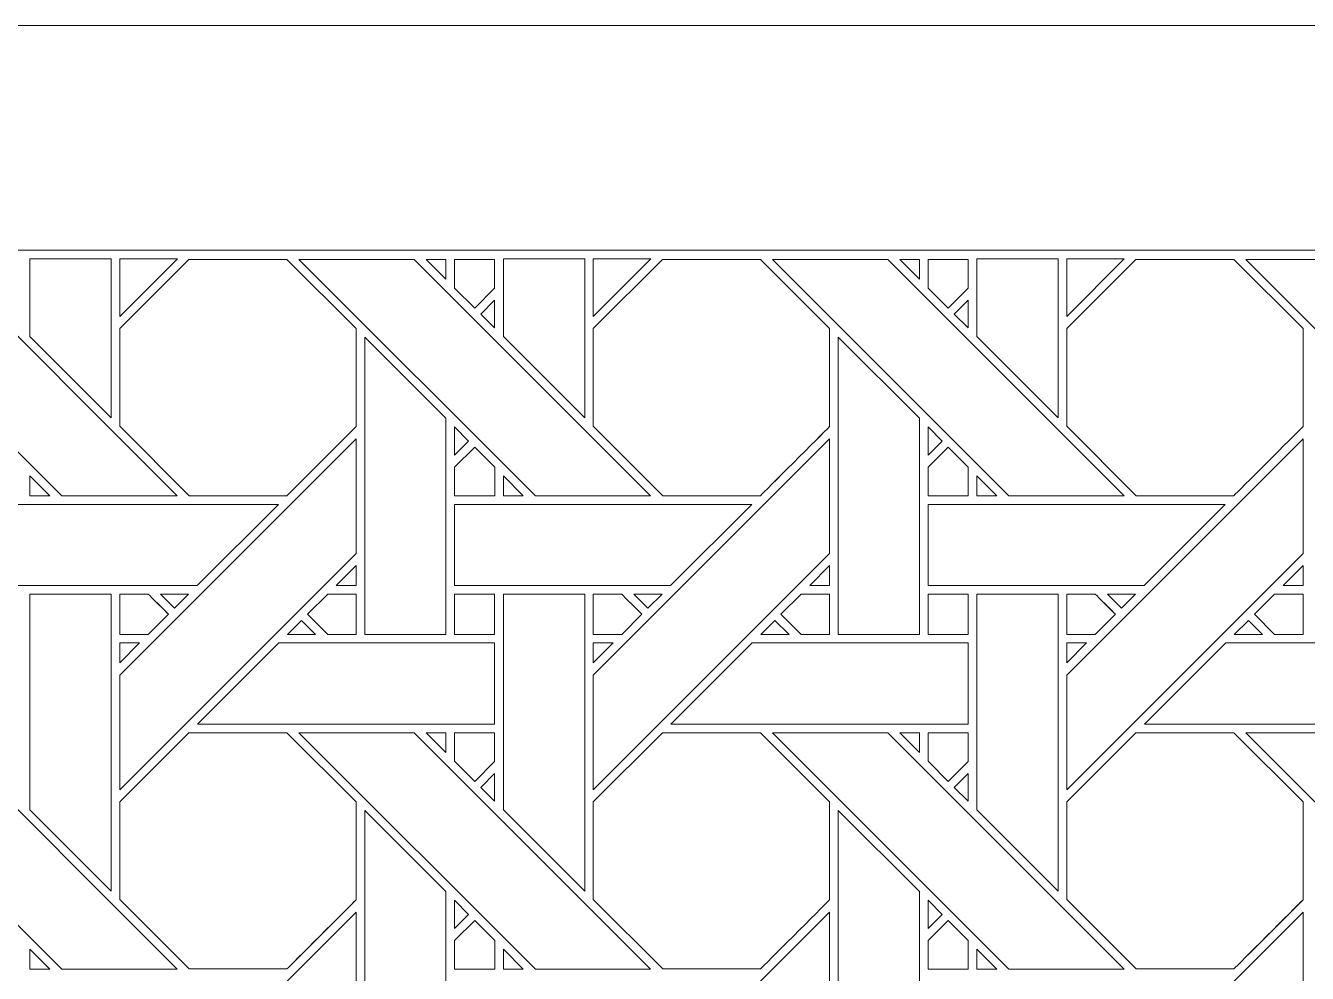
# Model space of a CAD drawing. Header units: inches. Extents: x 3.4 to 21.4, y 4.6 to 13.6.
# Drawn here: x 16.701 to 19.269, y 11.695 to 13.595 of the extents above; entities that cross this region are included whole.
import ezdxf

# ---------------------------------------------------------------- set-up
doc = ezdxf.new("R2010")
doc.units = ezdxf.units.IN
doc.header["$MEASUREMENT"] = 0
doc.layers.add('Design', color=7, linetype='Continuous', lineweight=0)

msp = doc.modelspace()

# ---------------------------------------------------------------- linework, layer by layer
at = {"layer": 'Design'}
for points, knots in [([(3.3829, 13.5948), (3.3829, 13.5948), (3.3829, 4.5948), (3.3829, 4.5948), (3.3829, 4.5948), (21.3829, 4.5948), (21.3829, 4.5948), (21.3829, 4.5948), (21.3829, 13.5948), (21.3829, 13.5948), (21.3829, 13.5948), (3.3829, 13.5948), (3.3829, 13.5948)], [0, 0, 0, 0, 1, 1, 1, 2, 2, 2, 3, 3, 3, 4, 4, 4, 4]), ([(3.8379, 13.1448), (3.8379, 13.1448), (3.8379, 5.0448), (3.8379, 5.0448), (3.8379, 5.0448), (20.9329, 5.0448), (20.9329, 5.0448), (20.9329, 5.0448), (20.9329, 13.1448), (20.9329, 13.1448), (20.9329, 13.1448), (3.8379, 13.1448), (3.8379, 13.1448)], [0, 0, 0, 0, 1, 1, 1, 2, 2, 2, 3, 3, 3, 4, 4, 4, 4]), ([(17.0047, 12.6523), (17.0047, 12.6523), (16.7737, 12.6523), (16.7737, 12.6523), (16.7737, 12.6523), (16.3001, 13.126), (16.3001, 13.126), (16.3001, 13.126), (16.531, 13.126), (16.531, 13.126), (16.531, 13.126), (17.0047, 12.6523), (17.0047, 12.6523)], [0, 0, 0, 0, 1, 1, 1, 2, 2, 2, 3, 3, 3, 4, 4, 4, 4]), ([(16.8725, 12.8087), (16.8725, 12.8087), (16.7096, 12.9717), (16.7096, 12.9717), (16.7096, 12.9717), (16.7096, 13.1272), (16.7096, 13.1272), (16.7096, 13.1272), (16.8725, 13.1272), (16.8725, 13.1272), (16.8725, 13.1272), (16.8725, 12.8087), (16.8725, 12.8087)], [0, 0, 0, 0, 1, 1, 1, 2, 2, 2, 3, 3, 3, 4, 4, 4, 4]), ([(17.0052, 13.1272), (17.0052, 13.1272), (16.8897, 13.0117), (16.8897, 13.0117), (16.8897, 13.0117), (16.8897, 13.1272), (16.8897, 13.1272), (16.8897, 13.1272), (17.0052, 13.1272), (17.0052, 13.1272)], [0, 0, 0, 0, 1, 1, 1, 2, 2, 2, 3, 3, 3, 3]), ([(17.3634, 12.7911), (17.3456, 12.7731), (17.2336, 12.6614), (17.2247, 12.6524), (17.2247, 12.6524), (17.029, 12.6524), (17.029, 12.6524), (17.029, 12.6524), (16.8897, 12.7916), (16.8897, 12.7916), (16.8897, 12.7916), (16.8897, 12.9873), (16.8897, 12.9873), (16.8897, 12.9873), (17.0284, 13.126), (17.0284, 13.126), (17.0284, 13.126), (17.2246, 13.126), (17.2246, 13.126), (17.2246, 13.126), (17.3634, 12.9873), (17.3634, 12.9873), (17.3634, 12.9873), (17.3634, 12.7911), (17.3634, 12.7911)], [0, 0, 0, 0, 1, 1, 1, 2, 2, 2, 3, 3, 3, 4, 4, 4, 5, 5, 5, 6, 6, 6, 7, 7, 7, 8, 8, 8, 8]), ([(17.3634, 12.9873), (17.3634, 12.9873), (17.3634, 12.7911), (17.3634, 12.7911), (17.3457, 12.7733), (17.2337, 12.6615), (17.2247, 12.6524), (17.2247, 12.6524), (17.029, 12.6524), (17.029, 12.6524), (17.029, 12.6524), (16.8897, 12.7916), (16.8897, 12.7916), (16.8897, 12.7916), (16.8897, 12.9873), (16.8897, 12.9873), (16.8897, 12.9873), (17.0284, 13.126), (17.0284, 13.126), (17.0284, 13.126), (17.2246, 13.126), (17.2246, 13.126), (17.2246, 13.126), (17.3634, 12.9873), (17.3634, 12.9873)], [0, 0, 0, 0, 1, 1, 1, 2, 2, 2, 3, 3, 3, 4, 4, 4, 5, 5, 5, 6, 6, 6, 7, 7, 7, 8, 8, 8, 8]), ([(17.9534, 12.6523), (17.9534, 12.6523), (17.7224, 12.6523), (17.7224, 12.6523), (17.7224, 12.6523), (17.2488, 13.126), (17.2488, 13.126), (17.2488, 13.126), (17.4798, 13.126), (17.4798, 13.126), (17.4798, 13.126), (17.9534, 12.6523), (17.9534, 12.6523)], [0, 0, 0, 0, 1, 1, 1, 2, 2, 2, 3, 3, 3, 4, 4, 4, 4]), ([(17.5039, 13.126), (17.5039, 13.126), (17.5433, 13.126), (17.5433, 13.126), (17.5433, 13.126), (17.5433, 13.0862), (17.5433, 13.0862), (17.5433, 13.0862), (17.5039, 13.126), (17.5039, 13.126)], [0, 0, 0, 0, 1, 1, 1, 2, 2, 2, 3, 3, 3, 3]), ([(17.6408, 13.0684), (17.6408, 13.0684), (17.6009, 13.0285), (17.6009, 13.0285), (17.6009, 13.0285), (17.5606, 13.0688), (17.5606, 13.0688), (17.5606, 13.0688), (17.5606, 13.126), (17.5606, 13.126), (17.5606, 13.126), (17.6408, 13.126), (17.6408, 13.126), (17.6408, 13.126), (17.6408, 13.0684), (17.6408, 13.0684)], [0, 0, 0, 0, 1, 1, 1, 2, 2, 2, 3, 3, 3, 4, 4, 4, 5, 5, 5, 5]), ([(17.6009, 13.0285), (17.6009, 13.0285), (17.5606, 13.0688), (17.5606, 13.0688), (17.5606, 13.0688), (17.5606, 13.126), (17.5606, 13.126), (17.5606, 13.126), (17.6408, 13.126), (17.6408, 13.126), (17.6408, 13.126), (17.6408, 13.0684), (17.6408, 13.0684), (17.6408, 13.0684), (17.6009, 13.0285), (17.6009, 13.0285)], [0, 0, 0, 0, 1, 1, 1, 2, 2, 2, 3, 3, 3, 4, 4, 4, 5, 5, 5, 5]), ([(17.8213, 12.8087), (17.8213, 12.8087), (17.6583, 12.9717), (17.6583, 12.9717), (17.6583, 12.9717), (17.6583, 13.1272), (17.6583, 13.1272), (17.6583, 13.1272), (17.8213, 13.1272), (17.8213, 13.1272), (17.8213, 13.1272), (17.8213, 12.8087), (17.8213, 12.8087)], [0, 0, 0, 0, 1, 1, 1, 2, 2, 2, 3, 3, 3, 4, 4, 4, 4]), ([(17.9539, 13.1272), (17.9539, 13.1272), (17.8384, 13.0117), (17.8384, 13.0117), (17.8384, 13.0117), (17.8384, 13.1272), (17.8384, 13.1272), (17.8384, 13.1272), (17.9539, 13.1272), (17.9539, 13.1272)], [0, 0, 0, 0, 1, 1, 1, 2, 2, 2, 3, 3, 3, 3]), ([(18.3121, 12.7911), (18.2943, 12.7732), (18.1824, 12.6614), (18.1734, 12.6524), (18.1734, 12.6524), (17.9777, 12.6524), (17.9777, 12.6524), (17.9777, 12.6524), (17.8384, 12.7916), (17.8384, 12.7916), (17.8384, 12.7916), (17.8384, 12.9873), (17.8384, 12.9873), (17.8384, 12.9873), (17.9771, 13.126), (17.9771, 13.126), (17.9771, 13.126), (18.1734, 13.126), (18.1734, 13.126), (18.1734, 13.126), (18.3121, 12.9873), (18.3121, 12.9873), (18.3121, 12.9873), (18.3121, 12.7911), (18.3121, 12.7911)], [0, 0, 0, 0, 1, 1, 1, 2, 2, 2, 3, 3, 3, 4, 4, 4, 5, 5, 5, 6, 6, 6, 7, 7, 7, 8, 8, 8, 8]), ([(18.3121, 12.9873), (18.3121, 12.9873), (18.3121, 12.7911), (18.3121, 12.7911), (18.2944, 12.7733), (18.1825, 12.6615), (18.1734, 12.6524), (18.1734, 12.6524), (17.9777, 12.6524), (17.9777, 12.6524), (17.9777, 12.6524), (17.8384, 12.7916), (17.8384, 12.7916), (17.8384, 12.7916), (17.8384, 12.9873), (17.8384, 12.9873), (17.8384, 12.9873), (17.9771, 13.126), (17.9771, 13.126), (17.9771, 13.126), (18.1734, 13.126), (18.1734, 13.126), (18.1734, 13.126), (18.3121, 12.9873), (18.3121, 12.9873)], [0, 0, 0, 0, 1, 1, 1, 2, 2, 2, 3, 3, 3, 4, 4, 4, 5, 5, 5, 6, 6, 6, 7, 7, 7, 8, 8, 8, 8]), ([(18.9021, 12.6523), (18.9021, 12.6523), (18.6711, 12.6523), (18.6711, 12.6523), (18.6711, 12.6523), (18.1975, 13.126), (18.1975, 13.126), (18.1975, 13.126), (18.4285, 13.126), (18.4285, 13.126), (18.4285, 13.126), (18.9021, 12.6523), (18.9021, 12.6523)], [0, 0, 0, 0, 1, 1, 1, 2, 2, 2, 3, 3, 3, 4, 4, 4, 4]), ([(18.4526, 13.126), (18.4526, 13.126), (18.4921, 13.126), (18.4921, 13.126), (18.4921, 13.126), (18.4921, 13.0862), (18.4921, 13.0862), (18.4921, 13.0862), (18.4526, 13.126), (18.4526, 13.126)], [0, 0, 0, 0, 1, 1, 1, 2, 2, 2, 3, 3, 3, 3]), ([(18.5896, 13.0684), (18.5896, 13.0684), (18.5496, 13.0285), (18.5496, 13.0285), (18.5496, 13.0285), (18.5093, 13.0688), (18.5093, 13.0688), (18.5093, 13.0688), (18.5093, 13.126), (18.5093, 13.126), (18.5093, 13.126), (18.5896, 13.126), (18.5896, 13.126), (18.5896, 13.126), (18.5896, 13.0684), (18.5896, 13.0684)], [0, 0, 0, 0, 1, 1, 1, 2, 2, 2, 3, 3, 3, 4, 4, 4, 5, 5, 5, 5]), ([(18.5496, 13.0285), (18.5496, 13.0285), (18.5093, 13.0688), (18.5093, 13.0688), (18.5093, 13.0688), (18.5093, 13.126), (18.5093, 13.126), (18.5093, 13.126), (18.5896, 13.126), (18.5896, 13.126), (18.5896, 13.126), (18.5896, 13.0684), (18.5896, 13.0684), (18.5896, 13.0684), (18.5496, 13.0285), (18.5496, 13.0285)], [0, 0, 0, 0, 1, 1, 1, 2, 2, 2, 3, 3, 3, 4, 4, 4, 5, 5, 5, 5]), ([(18.77, 12.8087), (18.77, 12.8087), (18.6071, 12.9717), (18.6071, 12.9717), (18.6071, 12.9717), (18.6071, 13.1272), (18.6071, 13.1272), (18.6071, 13.1272), (18.77, 13.1272), (18.77, 13.1272), (18.77, 13.1272), (18.77, 12.8087), (18.77, 12.8087)], [0, 0, 0, 0, 1, 1, 1, 2, 2, 2, 3, 3, 3, 4, 4, 4, 4]), ([(18.9026, 13.1272), (18.9026, 13.1272), (18.7871, 13.0117), (18.7871, 13.0117), (18.7871, 13.0117), (18.7871, 13.1272), (18.7871, 13.1272), (18.7871, 13.1272), (18.9026, 13.1272), (18.9026, 13.1272)], [0, 0, 0, 0, 1, 1, 1, 2, 2, 2, 3, 3, 3, 3]), ([(19.2608, 12.7911), (19.243, 12.7732), (19.1311, 12.6614), (19.1221, 12.6524), (19.1221, 12.6524), (18.9264, 12.6524), (18.9264, 12.6524), (18.9264, 12.6524), (18.7872, 12.7916), (18.7872, 12.7916), (18.7872, 12.7916), (18.7872, 12.9873), (18.7872, 12.9873), (18.7872, 12.9873), (18.9259, 13.126), (18.9259, 13.126), (18.9259, 13.126), (19.1221, 13.126), (19.1221, 13.126), (19.1221, 13.126), (19.2608, 12.9873), (19.2608, 12.9873), (19.2608, 12.9873), (19.2608, 12.7911), (19.2608, 12.7911)], [0, 0, 0, 0, 1, 1, 1, 2, 2, 2, 3, 3, 3, 4, 4, 4, 5, 5, 5, 6, 6, 6, 7, 7, 7, 8, 8, 8, 8]), ([(19.2608, 12.9873), (19.2608, 12.9873), (19.2608, 12.7911), (19.2608, 12.7911), (19.243, 12.7731), (19.1311, 12.6614), (19.1221, 12.6524), (19.1221, 12.6524), (18.9264, 12.6524), (18.9264, 12.6524), (18.9264, 12.6524), (18.7872, 12.7916), (18.7872, 12.7916), (18.7872, 12.7916), (18.7872, 12.9873), (18.7872, 12.9873), (18.7872, 12.9873), (18.9259, 13.126), (18.9259, 13.126), (18.9259, 13.126), (19.1221, 13.126), (19.1221, 13.126), (19.1221, 13.126), (19.2608, 12.9873), (19.2608, 12.9873)], [0, 0, 0, 0, 1, 1, 1, 2, 2, 2, 3, 3, 3, 4, 4, 4, 5, 5, 5, 6, 6, 6, 7, 7, 7, 8, 8, 8, 8]), ([(19.8509, 12.6523), (19.8509, 12.6523), (19.6198, 12.6523), (19.6198, 12.6523), (19.6198, 12.6523), (19.1463, 13.126), (19.1463, 13.126), (19.1463, 13.126), (19.3772, 13.126), (19.3772, 13.126), (19.3772, 13.126), (19.8509, 12.6523), (19.8509, 12.6523)], [0, 0, 0, 0, 1, 1, 1, 2, 2, 2, 3, 3, 3, 4, 4, 4, 4]), ([(17.6408, 13.0442), (17.6408, 13.0442), (17.6408, 12.989), (17.6408, 12.989), (17.6408, 12.989), (17.613, 13.0164), (17.613, 13.0164), (17.613, 13.0164), (17.6408, 13.0442), (17.6408, 13.0442)], [0, 0, 0, 0, 1, 1, 1, 2, 2, 2, 3, 3, 3, 3]), ([(18.5895, 13.0442), (18.5895, 13.0442), (18.5895, 12.989), (18.5895, 12.989), (18.5895, 12.989), (18.5618, 13.0164), (18.5618, 13.0164), (18.5618, 13.0164), (18.5895, 13.0442), (18.5895, 13.0442)], [0, 0, 0, 0, 1, 1, 1, 2, 2, 2, 3, 3, 3, 3]), ([(17.3805, 12.3743), (17.3805, 12.3743), (17.3805, 12.9702), (17.3805, 12.9702), (17.3805, 12.9702), (17.5432, 12.808), (17.5432, 12.808), (17.5432, 12.808), (17.5432, 12.3743), (17.5432, 12.3743), (17.5432, 12.3743), (17.3805, 12.3743), (17.3805, 12.3743)], [0, 0, 0, 0, 1, 1, 1, 2, 2, 2, 3, 3, 3, 4, 4, 4, 4]), ([(18.3292, 12.3743), (18.3292, 12.3743), (18.3292, 12.9702), (18.3292, 12.9702), (18.3292, 12.9702), (18.492, 12.808), (18.492, 12.808), (18.492, 12.808), (18.492, 12.3743), (18.492, 12.3743), (18.492, 12.3743), (18.3292, 12.3743), (18.3292, 12.3743)], [0, 0, 0, 0, 1, 1, 1, 2, 2, 2, 3, 3, 3, 4, 4, 4, 4]), ([(17.5605, 12.7338), (17.5605, 12.7338), (17.5605, 12.7905), (17.5605, 12.7905), (17.5605, 12.7905), (17.5887, 12.762), (17.5887, 12.762), (17.5887, 12.762), (17.5605, 12.7338), (17.5605, 12.7338)], [0, 0, 0, 0, 1, 1, 1, 2, 2, 2, 3, 3, 3, 3]), ([(18.5093, 12.7338), (18.5093, 12.7338), (18.5093, 12.7905), (18.5093, 12.7905), (18.5093, 12.7905), (18.5375, 12.762), (18.5375, 12.762), (18.5375, 12.762), (18.5093, 12.7338), (18.5093, 12.7338)], [0, 0, 0, 0, 1, 1, 1, 2, 2, 2, 3, 3, 3, 3]), ([(17.3633, 12.5366), (17.3633, 12.5366), (16.8897, 12.0629), (16.8897, 12.0629), (16.8897, 12.0629), (16.8897, 12.293), (16.8897, 12.293), (16.8897, 12.293), (17.3633, 12.7666), (17.3633, 12.7666), (17.3633, 12.7666), (17.3633, 12.5366), (17.3633, 12.5366)], [0, 0, 0, 0, 1, 1, 1, 2, 2, 2, 3, 3, 3, 4, 4, 4, 4]), ([(18.3121, 12.5366), (18.3121, 12.5366), (17.8384, 12.0629), (17.8384, 12.0629), (17.8384, 12.0629), (17.8384, 12.293), (17.8384, 12.293), (17.8384, 12.293), (18.3121, 12.7666), (18.3121, 12.7666), (18.3121, 12.7666), (18.3121, 12.5366), (18.3121, 12.5366)], [0, 0, 0, 0, 1, 1, 1, 2, 2, 2, 3, 3, 3, 4, 4, 4, 4]), ([(19.2608, 12.5366), (19.2608, 12.5366), (18.7871, 12.0629), (18.7871, 12.0629), (18.7871, 12.0629), (18.7871, 12.293), (18.7871, 12.293), (18.7871, 12.293), (19.2608, 12.7666), (19.2608, 12.7666), (19.2608, 12.7666), (19.2608, 12.5366), (19.2608, 12.5366)], [0, 0, 0, 0, 1, 1, 1, 2, 2, 2, 3, 3, 3, 4, 4, 4, 4]), ([(17.5606, 12.6522), (17.5606, 12.6522), (17.5606, 12.7094), (17.5606, 12.7094), (17.5606, 12.7094), (17.6009, 12.7498), (17.6009, 12.7498), (17.6009, 12.7498), (17.6412, 12.7094), (17.6412, 12.7094), (17.6412, 12.7094), (17.6412, 12.6522), (17.6412, 12.6522), (17.6412, 12.6522), (17.5606, 12.6522), (17.5606, 12.6522)], [0, 0, 0, 0, 1, 1, 1, 2, 2, 2, 3, 3, 3, 4, 4, 4, 5, 5, 5, 5]), ([(17.6009, 12.7498), (17.6009, 12.7498), (17.6412, 12.7094), (17.6412, 12.7094), (17.6412, 12.7094), (17.6412, 12.6522), (17.6412, 12.6522), (17.6412, 12.6522), (17.5606, 12.6522), (17.5606, 12.6522), (17.5606, 12.6522), (17.5606, 12.7094), (17.5606, 12.7094), (17.5606, 12.7094), (17.6009, 12.7498), (17.6009, 12.7498)], [0, 0, 0, 0, 1, 1, 1, 2, 2, 2, 3, 3, 3, 4, 4, 4, 5, 5, 5, 5]), ([(18.5093, 12.6522), (18.5093, 12.6522), (18.5093, 12.7094), (18.5093, 12.7094), (18.5093, 12.7094), (18.5496, 12.7498), (18.5496, 12.7498), (18.5496, 12.7498), (18.59, 12.7094), (18.59, 12.7094), (18.59, 12.7094), (18.59, 12.6522), (18.59, 12.6522), (18.59, 12.6522), (18.5093, 12.6522), (18.5093, 12.6522)], [0, 0, 0, 0, 1, 1, 1, 2, 2, 2, 3, 3, 3, 4, 4, 4, 5, 5, 5, 5]), ([(18.5496, 12.7498), (18.5496, 12.7498), (18.59, 12.7094), (18.59, 12.7094), (18.59, 12.7094), (18.59, 12.6522), (18.59, 12.6522), (18.59, 12.6522), (18.5093, 12.6522), (18.5093, 12.6522), (18.5093, 12.6522), (18.5093, 12.7094), (18.5093, 12.7094), (18.5093, 12.7094), (18.5496, 12.7498), (18.5496, 12.7498)], [0, 0, 0, 0, 1, 1, 1, 2, 2, 2, 3, 3, 3, 4, 4, 4, 5, 5, 5, 5]), ([(16.7097, 12.6523), (16.7097, 12.6523), (16.7097, 12.6921), (16.7097, 12.6921), (16.7097, 12.6921), (16.7495, 12.6523), (16.7495, 12.6523), (16.7495, 12.6523), (16.7097, 12.6523), (16.7097, 12.6523)], [0, 0, 0, 0, 1, 1, 1, 2, 2, 2, 3, 3, 3, 3]), ([(17.6585, 12.6523), (17.6585, 12.6523), (17.6585, 12.6921), (17.6585, 12.6921), (17.6585, 12.6921), (17.6982, 12.6523), (17.6982, 12.6523), (17.6982, 12.6523), (17.6585, 12.6523), (17.6585, 12.6523)], [0, 0, 0, 0, 1, 1, 1, 2, 2, 2, 3, 3, 3, 3]), ([(18.6072, 12.6523), (18.6072, 12.6523), (18.6072, 12.6921), (18.6072, 12.6921), (18.6072, 12.6921), (18.6469, 12.6523), (18.6469, 12.6523), (18.6469, 12.6523), (18.6072, 12.6523), (18.6072, 12.6523)], [0, 0, 0, 0, 1, 1, 1, 2, 2, 2, 3, 3, 3, 3]), ([(17.2075, 12.6351), (17.2075, 12.6351), (17.0448, 12.4724), (17.0448, 12.4724), (17.0448, 12.4724), (16.6118, 12.4724), (16.6118, 12.4724), (16.6118, 12.4724), (16.6118, 12.6351), (16.6118, 12.6351), (16.6118, 12.6351), (17.2075, 12.6351), (17.2075, 12.6351)], [0, 0, 0, 0, 1, 1, 1, 2, 2, 2, 3, 3, 3, 4, 4, 4, 4]), ([(18.1563, 12.6351), (18.1563, 12.6351), (17.9935, 12.4724), (17.9935, 12.4724), (17.9935, 12.4724), (17.5605, 12.4724), (17.5605, 12.4724), (17.5605, 12.4724), (17.5605, 12.6351), (17.5605, 12.6351), (17.5605, 12.6351), (18.1563, 12.6351), (18.1563, 12.6351)], [0, 0, 0, 0, 1, 1, 1, 2, 2, 2, 3, 3, 3, 4, 4, 4, 4]), ([(19.105, 12.6351), (19.105, 12.6351), (18.9422, 12.4724), (18.9422, 12.4724), (18.9422, 12.4724), (18.5093, 12.4724), (18.5093, 12.4724), (18.5093, 12.4724), (18.5093, 12.6351), (18.5093, 12.6351), (18.5093, 12.6351), (19.105, 12.6351), (19.105, 12.6351)], [0, 0, 0, 0, 1, 1, 1, 2, 2, 2, 3, 3, 3, 4, 4, 4, 4]), ([(17.3634, 12.4724), (17.3634, 12.4724), (17.3236, 12.4724), (17.3236, 12.4724), (17.3236, 12.4724), (17.3634, 12.5122), (17.3634, 12.5122), (17.3634, 12.5122), (17.3634, 12.4724), (17.3634, 12.4724)], [0, 0, 0, 0, 1, 1, 1, 2, 2, 2, 3, 3, 3, 3]), ([(18.3121, 12.4724), (18.3121, 12.4724), (18.2723, 12.4724), (18.2723, 12.4724), (18.2723, 12.4724), (18.3121, 12.5122), (18.3121, 12.5122), (18.3121, 12.5122), (18.3121, 12.4724), (18.3121, 12.4724)], [0, 0, 0, 0, 1, 1, 1, 2, 2, 2, 3, 3, 3, 3]), ([(19.2608, 12.4724), (19.2608, 12.4724), (19.221, 12.4724), (19.221, 12.4724), (19.221, 12.4724), (19.2608, 12.5122), (19.2608, 12.5122), (19.2608, 12.5122), (19.2608, 12.4724), (19.2608, 12.4724)], [0, 0, 0, 0, 1, 1, 1, 2, 2, 2, 3, 3, 3, 3]), ([(16.7096, 12.0229), (16.7096, 12.0229), (16.7096, 12.4551), (16.7096, 12.4551), (16.7096, 12.4551), (16.8725, 12.4551), (16.8725, 12.4551), (16.8725, 12.4551), (16.8725, 11.86), (16.8725, 11.86), (16.8725, 11.86), (16.7096, 12.0229), (16.7096, 12.0229)], [0, 0, 0, 0, 1, 1, 1, 2, 2, 2, 3, 3, 3, 4, 4, 4, 4]), ([(16.9468, 12.4552), (16.9519, 12.4501), (16.9827, 12.4192), (16.9871, 12.4148), (16.9871, 12.4148), (16.9467, 12.3744), (16.9467, 12.3744), (16.9467, 12.3744), (16.8897, 12.3744), (16.8897, 12.3744), (16.8897, 12.3744), (16.8897, 12.4552), (16.8897, 12.4552), (16.8897, 12.4552), (16.9468, 12.4552), (16.9468, 12.4552)], [0, 0, 0, 0, 1, 1, 1, 2, 2, 2, 3, 3, 3, 4, 4, 4, 5, 5, 5, 5]), ([(16.9871, 12.4148), (16.9871, 12.4148), (16.9467, 12.3744), (16.9467, 12.3744), (16.9467, 12.3744), (16.8897, 12.3744), (16.8897, 12.3744), (16.8897, 12.3744), (16.8897, 12.4552), (16.8897, 12.4552), (16.8897, 12.4552), (16.9468, 12.4552), (16.9468, 12.4552), (16.9521, 12.4499), (16.9829, 12.419), (16.9871, 12.4148)], [0, 0, 0, 0, 1, 1, 1, 2, 2, 2, 3, 3, 3, 4, 4, 4, 5, 5, 5, 5]), ([(16.9711, 12.4551), (16.9711, 12.4551), (17.0276, 12.4551), (17.0276, 12.4551), (17.0276, 12.4551), (16.9993, 12.4269), (16.9993, 12.4269), (16.9993, 12.4269), (16.9711, 12.4551), (16.9711, 12.4551)], [0, 0, 0, 0, 1, 1, 1, 2, 2, 2, 3, 3, 3, 3]), ([(17.3634, 12.4552), (17.3634, 12.4552), (17.3634, 12.3744), (17.3634, 12.3744), (17.3634, 12.3744), (17.3063, 12.3744), (17.3063, 12.3744), (17.3063, 12.3744), (17.2659, 12.4148), (17.2659, 12.4148), (17.2659, 12.4148), (17.3063, 12.4552), (17.3063, 12.4552), (17.3063, 12.4552), (17.3634, 12.4552), (17.3634, 12.4552)], [0, 0, 0, 0, 1, 1, 1, 2, 2, 2, 3, 3, 3, 4, 4, 4, 5, 5, 5, 5]), ([(17.3634, 12.3744), (17.3634, 12.3744), (17.3063, 12.3744), (17.3063, 12.3744), (17.3063, 12.3744), (17.2659, 12.4148), (17.2659, 12.4148), (17.2659, 12.4148), (17.3063, 12.4552), (17.3063, 12.4552), (17.3063, 12.4552), (17.3634, 12.4552), (17.3634, 12.4552), (17.3634, 12.4552), (17.3634, 12.3744), (17.3634, 12.3744)], [0, 0, 0, 0, 1, 1, 1, 2, 2, 2, 3, 3, 3, 4, 4, 4, 5, 5, 5, 5]), ([(17.6408, 12.3744), (17.6408, 12.3744), (17.5606, 12.3744), (17.5606, 12.3744), (17.5606, 12.3744), (17.5606, 12.4552), (17.5606, 12.4552), (17.5606, 12.4552), (17.6408, 12.4552), (17.6408, 12.4552), (17.6408, 12.4552), (17.6408, 12.3744), (17.6408, 12.3744)], [0, 0, 0, 0, 1, 1, 1, 2, 2, 2, 3, 3, 3, 4, 4, 4, 4]), ([(17.5606, 12.3744), (17.5606, 12.3744), (17.5606, 12.4552), (17.5606, 12.4552), (17.5606, 12.4552), (17.6408, 12.4552), (17.6408, 12.4552), (17.6408, 12.4552), (17.6408, 12.3744), (17.6408, 12.3744), (17.6408, 12.3744), (17.5606, 12.3744), (17.5606, 12.3744)], [0, 0, 0, 0, 1, 1, 1, 2, 2, 2, 3, 3, 3, 4, 4, 4, 4]), ([(17.6583, 12.0229), (17.6583, 12.0229), (17.6583, 12.4551), (17.6583, 12.4551), (17.6583, 12.4551), (17.8213, 12.4551), (17.8213, 12.4551), (17.8213, 12.4551), (17.8213, 11.86), (17.8213, 11.86), (17.8213, 11.86), (17.6583, 12.0229), (17.6583, 12.0229)], [0, 0, 0, 0, 1, 1, 1, 2, 2, 2, 3, 3, 3, 4, 4, 4, 4]), ([(17.8955, 12.4552), (17.9006, 12.4501), (17.9314, 12.4192), (17.9358, 12.4148), (17.9358, 12.4148), (17.8954, 12.3744), (17.8954, 12.3744), (17.8954, 12.3744), (17.8384, 12.3744), (17.8384, 12.3744), (17.8384, 12.3744), (17.8384, 12.4552), (17.8384, 12.4552), (17.8384, 12.4552), (17.8955, 12.4552), (17.8955, 12.4552)], [0, 0, 0, 0, 1, 1, 1, 2, 2, 2, 3, 3, 3, 4, 4, 4, 5, 5, 5, 5]), ([(17.9358, 12.4148), (17.9358, 12.4148), (17.8954, 12.3744), (17.8954, 12.3744), (17.8954, 12.3744), (17.8384, 12.3744), (17.8384, 12.3744), (17.8384, 12.3744), (17.8384, 12.4552), (17.8384, 12.4552), (17.8384, 12.4552), (17.8955, 12.4552), (17.8955, 12.4552), (17.9006, 12.4501), (17.9314, 12.4192), (17.9358, 12.4148)], [0, 0, 0, 0, 1, 1, 1, 2, 2, 2, 3, 3, 3, 4, 4, 4, 5, 5, 5, 5]), ([(17.9198, 12.4551), (17.9198, 12.4551), (17.9763, 12.4551), (17.9763, 12.4551), (17.9763, 12.4551), (17.948, 12.4269), (17.948, 12.4269), (17.948, 12.4269), (17.9198, 12.4551), (17.9198, 12.4551)], [0, 0, 0, 0, 1, 1, 1, 2, 2, 2, 3, 3, 3, 3]), ([(18.3121, 12.4552), (18.3121, 12.4552), (18.3121, 12.3744), (18.3121, 12.3744), (18.3121, 12.3744), (18.255, 12.3744), (18.255, 12.3744), (18.255, 12.3744), (18.2146, 12.4148), (18.2146, 12.4148), (18.2146, 12.4148), (18.2551, 12.4552), (18.2551, 12.4552), (18.2551, 12.4552), (18.3121, 12.4552), (18.3121, 12.4552)], [0, 0, 0, 0, 1, 1, 1, 2, 2, 2, 3, 3, 3, 4, 4, 4, 5, 5, 5, 5]), ([(18.3121, 12.3744), (18.3121, 12.3744), (18.255, 12.3744), (18.255, 12.3744), (18.255, 12.3744), (18.2146, 12.4148), (18.2146, 12.4148), (18.2146, 12.4148), (18.2551, 12.4552), (18.2551, 12.4552), (18.2551, 12.4552), (18.3121, 12.4552), (18.3121, 12.4552), (18.3121, 12.4552), (18.3121, 12.3744), (18.3121, 12.3744)], [0, 0, 0, 0, 1, 1, 1, 2, 2, 2, 3, 3, 3, 4, 4, 4, 5, 5, 5, 5]), ([(18.5896, 12.3744), (18.5896, 12.3744), (18.5093, 12.3744), (18.5093, 12.3744), (18.5093, 12.3744), (18.5093, 12.4552), (18.5093, 12.4552), (18.5093, 12.4552), (18.5896, 12.4552), (18.5896, 12.4552), (18.5896, 12.4552), (18.5896, 12.3744), (18.5896, 12.3744)], [0, 0, 0, 0, 1, 1, 1, 2, 2, 2, 3, 3, 3, 4, 4, 4, 4]), ([(18.5093, 12.3744), (18.5093, 12.3744), (18.5093, 12.4552), (18.5093, 12.4552), (18.5093, 12.4552), (18.5896, 12.4552), (18.5896, 12.4552), (18.5896, 12.4552), (18.5896, 12.3744), (18.5896, 12.3744), (18.5896, 12.3744), (18.5093, 12.3744), (18.5093, 12.3744)], [0, 0, 0, 0, 1, 1, 1, 2, 2, 2, 3, 3, 3, 4, 4, 4, 4]), ([(18.6071, 12.0229), (18.6071, 12.0229), (18.6071, 12.4551), (18.6071, 12.4551), (18.6071, 12.4551), (18.77, 12.4551), (18.77, 12.4551), (18.77, 12.4551), (18.77, 11.86), (18.77, 11.86), (18.77, 11.86), (18.6071, 12.0229), (18.6071, 12.0229)], [0, 0, 0, 0, 1, 1, 1, 2, 2, 2, 3, 3, 3, 4, 4, 4, 4]), ([(18.8442, 12.4552), (18.8494, 12.4501), (18.8801, 12.4192), (18.8846, 12.4148), (18.8846, 12.4148), (18.8442, 12.3744), (18.8442, 12.3744), (18.8442, 12.3744), (18.7872, 12.3744), (18.7872, 12.3744), (18.7872, 12.3744), (18.7872, 12.4552), (18.7872, 12.4552), (18.7872, 12.4552), (18.8442, 12.4552), (18.8442, 12.4552)], [0, 0, 0, 0, 1, 1, 1, 2, 2, 2, 3, 3, 3, 4, 4, 4, 5, 5, 5, 5]), ([(18.8846, 12.4148), (18.8846, 12.4148), (18.8442, 12.3744), (18.8442, 12.3744), (18.8442, 12.3744), (18.7872, 12.3744), (18.7872, 12.3744), (18.7872, 12.3744), (18.7872, 12.4552), (18.7872, 12.4552), (18.7872, 12.4552), (18.8442, 12.4552), (18.8442, 12.4552), (18.8496, 12.4499), (18.8804, 12.419), (18.8846, 12.4148)], [0, 0, 0, 0, 1, 1, 1, 2, 2, 2, 3, 3, 3, 4, 4, 4, 5, 5, 5, 5]), ([(18.8686, 12.4551), (18.8686, 12.4551), (18.925, 12.4551), (18.925, 12.4551), (18.925, 12.4551), (18.8967, 12.4269), (18.8967, 12.4269), (18.8967, 12.4269), (18.8686, 12.4551), (18.8686, 12.4551)], [0, 0, 0, 0, 1, 1, 1, 2, 2, 2, 3, 3, 3, 3]), ([(19.2609, 12.4552), (19.2609, 12.4552), (19.2609, 12.3744), (19.2609, 12.3744), (19.2609, 12.3744), (19.2037, 12.3744), (19.2037, 12.3744), (19.2037, 12.3744), (19.1634, 12.4148), (19.1634, 12.4148), (19.1634, 12.4148), (19.2038, 12.4552), (19.2038, 12.4552), (19.2038, 12.4552), (19.2609, 12.4552), (19.2609, 12.4552)], [0, 0, 0, 0, 1, 1, 1, 2, 2, 2, 3, 3, 3, 4, 4, 4, 5, 5, 5, 5]), ([(19.2609, 12.3744), (19.2609, 12.3744), (19.2037, 12.3744), (19.2037, 12.3744), (19.2037, 12.3744), (19.1634, 12.4148), (19.1634, 12.4148), (19.1634, 12.4148), (19.2038, 12.4552), (19.2038, 12.4552), (19.2038, 12.4552), (19.2609, 12.4552), (19.2609, 12.4552), (19.2609, 12.4552), (19.2609, 12.3744), (19.2609, 12.3744)], [0, 0, 0, 0, 1, 1, 1, 2, 2, 2, 3, 3, 3, 4, 4, 4, 5, 5, 5, 5]), ([(17.2255, 12.3743), (17.2255, 12.3743), (17.2538, 12.4026), (17.2538, 12.4026), (17.2538, 12.4026), (17.282, 12.3743), (17.282, 12.3743), (17.282, 12.3743), (17.2255, 12.3743), (17.2255, 12.3743)], [0, 0, 0, 0, 1, 1, 1, 2, 2, 2, 3, 3, 3, 3]), ([(18.1742, 12.3743), (18.1742, 12.3743), (18.2025, 12.4026), (18.2025, 12.4026), (18.2025, 12.4026), (18.2307, 12.3743), (18.2307, 12.3743), (18.2307, 12.3743), (18.1742, 12.3743), (18.1742, 12.3743)], [0, 0, 0, 0, 1, 1, 1, 2, 2, 2, 3, 3, 3, 3]), ([(19.123, 12.3743), (19.123, 12.3743), (19.1512, 12.4026), (19.1512, 12.4026), (19.1512, 12.4026), (19.1795, 12.3743), (19.1795, 12.3743), (19.1795, 12.3743), (19.123, 12.3743), (19.123, 12.3743)], [0, 0, 0, 0, 1, 1, 1, 2, 2, 2, 3, 3, 3, 3]), ([(16.9295, 12.3572), (16.9295, 12.3572), (16.8897, 12.3174), (16.8897, 12.3174), (16.8897, 12.3174), (16.8897, 12.3572), (16.8897, 12.3572), (16.8897, 12.3572), (16.9295, 12.3572), (16.9295, 12.3572)], [0, 0, 0, 0, 1, 1, 1, 2, 2, 2, 3, 3, 3, 3]), ([(17.6408, 12.3572), (17.6408, 12.3572), (17.6408, 12.1944), (17.6408, 12.1944), (17.6408, 12.1944), (17.0455, 12.1944), (17.0455, 12.1944), (17.0455, 12.1944), (17.2084, 12.3572), (17.2084, 12.3572), (17.2084, 12.3572), (17.6408, 12.3572), (17.6408, 12.3572)], [0, 0, 0, 0, 1, 1, 1, 2, 2, 2, 3, 3, 3, 4, 4, 4, 4]), ([(17.8782, 12.3572), (17.8782, 12.3572), (17.8384, 12.3174), (17.8384, 12.3174), (17.8384, 12.3174), (17.8384, 12.3572), (17.8384, 12.3572), (17.8384, 12.3572), (17.8782, 12.3572), (17.8782, 12.3572)], [0, 0, 0, 0, 1, 1, 1, 2, 2, 2, 3, 3, 3, 3]), ([(18.5895, 12.3572), (18.5895, 12.3572), (18.5895, 12.1944), (18.5895, 12.1944), (18.5895, 12.1944), (17.9942, 12.1944), (17.9942, 12.1944), (17.9942, 12.1944), (18.1571, 12.3572), (18.1571, 12.3572), (18.1571, 12.3572), (18.5895, 12.3572), (18.5895, 12.3572)], [0, 0, 0, 0, 1, 1, 1, 2, 2, 2, 3, 3, 3, 4, 4, 4, 4]), ([(18.827, 12.3572), (18.827, 12.3572), (18.7871, 12.3174), (18.7871, 12.3174), (18.7871, 12.3174), (18.7871, 12.3572), (18.7871, 12.3572), (18.7871, 12.3572), (18.827, 12.3572), (18.827, 12.3572)], [0, 0, 0, 0, 1, 1, 1, 2, 2, 2, 3, 3, 3, 3]), ([(19.5383, 12.3572), (19.5383, 12.3572), (19.5383, 12.1944), (19.5383, 12.1944), (19.5383, 12.1944), (18.943, 12.1944), (18.943, 12.1944), (18.943, 12.1944), (19.1058, 12.3572), (19.1058, 12.3572), (19.1058, 12.3572), (19.5383, 12.3572), (19.5383, 12.3572)], [0, 0, 0, 0, 1, 1, 1, 2, 2, 2, 3, 3, 3, 4, 4, 4, 4]), ([(17.0047, 11.7036), (17.0047, 11.7036), (16.7737, 11.7036), (16.7737, 11.7036), (16.7737, 11.7036), (16.3001, 12.1773), (16.3001, 12.1773), (16.3001, 12.1773), (16.531, 12.1773), (16.531, 12.1773), (16.531, 12.1773), (17.0047, 11.7036), (17.0047, 11.7036)], [0, 0, 0, 0, 1, 1, 1, 2, 2, 2, 3, 3, 3, 4, 4, 4, 4]), ([(17.0284, 12.1773), (17.0284, 12.1773), (17.2246, 12.1773), (17.2246, 12.1773), (17.2246, 12.1773), (17.3634, 12.0386), (17.3634, 12.0386), (17.3634, 12.0386), (17.3634, 11.8424), (17.3634, 11.8424), (17.3456, 11.8244), (17.2336, 11.7127), (17.2247, 11.7037), (17.2247, 11.7037), (17.0289, 11.7037), (17.0289, 11.7037), (17.0289, 11.7037), (16.8897, 11.8429), (16.8897, 11.8429), (16.8897, 11.8429), (16.8897, 12.0386), (16.8897, 12.0386), (16.8897, 12.0386), (17.0284, 12.1773), (17.0284, 12.1773)], [0, 0, 0, 0, 1, 1, 1, 2, 2, 2, 3, 3, 3, 4, 4, 4, 5, 5, 5, 6, 6, 6, 7, 7, 7, 8, 8, 8, 8]), ([(17.3634, 12.0386), (17.3634, 12.0386), (17.3634, 11.8424), (17.3634, 11.8424), (17.3452, 11.8241), (17.2334, 11.7124), (17.2247, 11.7037), (17.2247, 11.7037), (17.0289, 11.7037), (17.0289, 11.7037), (17.0289, 11.7037), (16.8897, 11.8429), (16.8897, 11.8429), (16.8897, 11.8429), (16.8897, 12.0386), (16.8897, 12.0386), (16.8897, 12.0386), (17.0284, 12.1773), (17.0284, 12.1773), (17.0284, 12.1773), (17.2246, 12.1773), (17.2246, 12.1773), (17.2246, 12.1773), (17.3634, 12.0386), (17.3634, 12.0386)], [0, 0, 0, 0, 1, 1, 1, 2, 2, 2, 3, 3, 3, 4, 4, 4, 5, 5, 5, 6, 6, 6, 7, 7, 7, 8, 8, 8, 8]), ([(17.9534, 11.7036), (17.9534, 11.7036), (17.7224, 11.7036), (17.7224, 11.7036), (17.7224, 11.7036), (17.2488, 12.1773), (17.2488, 12.1773), (17.2488, 12.1773), (17.4798, 12.1773), (17.4798, 12.1773), (17.4798, 12.1773), (17.9534, 11.7036), (17.9534, 11.7036)], [0, 0, 0, 0, 1, 1, 1, 2, 2, 2, 3, 3, 3, 4, 4, 4, 4]), ([(17.5039, 12.1773), (17.5039, 12.1773), (17.5433, 12.1773), (17.5433, 12.1773), (17.5433, 12.1773), (17.5433, 12.1374), (17.5433, 12.1374), (17.5433, 12.1374), (17.5039, 12.1773), (17.5039, 12.1773)], [0, 0, 0, 0, 1, 1, 1, 2, 2, 2, 3, 3, 3, 3]), ([(17.6408, 12.1773), (17.6408, 12.1773), (17.6408, 12.1197), (17.6408, 12.1197), (17.6408, 12.1197), (17.6009, 12.0798), (17.6009, 12.0798), (17.6009, 12.0798), (17.5606, 12.1201), (17.5606, 12.1201), (17.5606, 12.1201), (17.5606, 12.1773), (17.5606, 12.1773), (17.5606, 12.1773), (17.6408, 12.1773), (17.6408, 12.1773)], [0, 0, 0, 0, 1, 1, 1, 2, 2, 2, 3, 3, 3, 4, 4, 4, 5, 5, 5, 5]), ([(17.6009, 12.0798), (17.6009, 12.0798), (17.5606, 12.1201), (17.5606, 12.1201), (17.5606, 12.1201), (17.5606, 12.1773), (17.5606, 12.1773), (17.5606, 12.1773), (17.6408, 12.1773), (17.6408, 12.1773), (17.6408, 12.1773), (17.6408, 12.1197), (17.6408, 12.1197), (17.6408, 12.1197), (17.6009, 12.0798), (17.6009, 12.0798)], [0, 0, 0, 0, 1, 1, 1, 2, 2, 2, 3, 3, 3, 4, 4, 4, 5, 5, 5, 5]), ([(17.9771, 12.1773), (17.9771, 12.1773), (18.1734, 12.1773), (18.1734, 12.1773), (18.1734, 12.1773), (18.3121, 12.0386), (18.3121, 12.0386), (18.3121, 12.0386), (18.3121, 11.8424), (18.3121, 11.8424), (18.2943, 11.8244), (18.1824, 11.7127), (18.1734, 11.7037), (18.1734, 11.7037), (17.9777, 11.7037), (17.9777, 11.7037), (17.9777, 11.7037), (17.8384, 11.8429), (17.8384, 11.8429), (17.8384, 11.8429), (17.8384, 12.0386), (17.8384, 12.0386), (17.8384, 12.0386), (17.9771, 12.1773), (17.9771, 12.1773)], [0, 0, 0, 0, 1, 1, 1, 2, 2, 2, 3, 3, 3, 4, 4, 4, 5, 5, 5, 6, 6, 6, 7, 7, 7, 8, 8, 8, 8]), ([(18.3121, 12.0386), (18.3121, 12.0386), (18.3121, 11.8424), (18.3121, 11.8424), (18.2943, 11.8244), (18.1824, 11.7127), (18.1734, 11.7037), (18.1734, 11.7037), (17.9777, 11.7037), (17.9777, 11.7037), (17.9777, 11.7037), (17.8384, 11.8429), (17.8384, 11.8429), (17.8384, 11.8429), (17.8384, 12.0386), (17.8384, 12.0386), (17.8384, 12.0386), (17.9771, 12.1773), (17.9771, 12.1773), (17.9771, 12.1773), (18.1734, 12.1773), (18.1734, 12.1773), (18.1734, 12.1773), (18.3121, 12.0386), (18.3121, 12.0386)], [0, 0, 0, 0, 1, 1, 1, 2, 2, 2, 3, 3, 3, 4, 4, 4, 5, 5, 5, 6, 6, 6, 7, 7, 7, 8, 8, 8, 8]), ([(18.9021, 11.7036), (18.9021, 11.7036), (18.6711, 11.7036), (18.6711, 11.7036), (18.6711, 11.7036), (18.1975, 12.1773), (18.1975, 12.1773), (18.1975, 12.1773), (18.4285, 12.1773), (18.4285, 12.1773), (18.4285, 12.1773), (18.9021, 11.7036), (18.9021, 11.7036)], [0, 0, 0, 0, 1, 1, 1, 2, 2, 2, 3, 3, 3, 4, 4, 4, 4]), ([(18.4526, 12.1773), (18.4526, 12.1773), (18.4921, 12.1773), (18.4921, 12.1773), (18.4921, 12.1773), (18.4921, 12.1374), (18.4921, 12.1374), (18.4921, 12.1374), (18.4526, 12.1773), (18.4526, 12.1773)], [0, 0, 0, 0, 1, 1, 1, 2, 2, 2, 3, 3, 3, 3]), ([(18.5896, 12.1773), (18.5896, 12.1773), (18.5896, 12.1197), (18.5896, 12.1197), (18.5896, 12.1197), (18.5496, 12.0798), (18.5496, 12.0798), (18.5496, 12.0798), (18.5093, 12.1201), (18.5093, 12.1201), (18.5093, 12.1201), (18.5093, 12.1773), (18.5093, 12.1773), (18.5093, 12.1773), (18.5896, 12.1773), (18.5896, 12.1773)], [0, 0, 0, 0, 1, 1, 1, 2, 2, 2, 3, 3, 3, 4, 4, 4, 5, 5, 5, 5]), ([(18.5496, 12.0798), (18.5496, 12.0798), (18.5093, 12.1201), (18.5093, 12.1201), (18.5093, 12.1201), (18.5093, 12.1773), (18.5093, 12.1773), (18.5093, 12.1773), (18.5896, 12.1773), (18.5896, 12.1773), (18.5896, 12.1773), (18.5896, 12.1197), (18.5896, 12.1197), (18.5896, 12.1197), (18.5496, 12.0798), (18.5496, 12.0798)], [0, 0, 0, 0, 1, 1, 1, 2, 2, 2, 3, 3, 3, 4, 4, 4, 5, 5, 5, 5]), ([(18.9259, 12.1773), (18.9259, 12.1773), (19.1221, 12.1773), (19.1221, 12.1773), (19.1221, 12.1773), (19.2608, 12.0386), (19.2608, 12.0386), (19.2608, 12.0386), (19.2608, 11.8424), (19.2608, 11.8424), (19.243, 11.8244), (19.1311, 11.7127), (19.1221, 11.7037), (19.1221, 11.7037), (18.9264, 11.7037), (18.9264, 11.7037), (18.9264, 11.7037), (18.7872, 11.8429), (18.7872, 11.8429), (18.7872, 11.8429), (18.7872, 12.0386), (18.7872, 12.0386), (18.7872, 12.0386), (18.9259, 12.1773), (18.9259, 12.1773)], [0, 0, 0, 0, 1, 1, 1, 2, 2, 2, 3, 3, 3, 4, 4, 4, 5, 5, 5, 6, 6, 6, 7, 7, 7, 8, 8, 8, 8]), ([(19.2608, 12.0386), (19.2608, 12.0386), (19.2608, 11.8424), (19.2608, 11.8424), (19.2425, 11.8239), (19.1307, 11.7123), (19.1221, 11.7037), (19.1221, 11.7037), (18.9264, 11.7037), (18.9264, 11.7037), (18.9264, 11.7037), (18.7872, 11.8429), (18.7872, 11.8429), (18.7872, 11.8429), (18.7872, 12.0386), (18.7872, 12.0386), (18.7872, 12.0386), (18.9259, 12.1773), (18.9259, 12.1773), (18.9259, 12.1773), (19.1221, 12.1773), (19.1221, 12.1773), (19.1221, 12.1773), (19.2608, 12.0386), (19.2608, 12.0386)], [0, 0, 0, 0, 1, 1, 1, 2, 2, 2, 3, 3, 3, 4, 4, 4, 5, 5, 5, 6, 6, 6, 7, 7, 7, 8, 8, 8, 8]), ([(19.8509, 11.7036), (19.8509, 11.7036), (19.6198, 11.7036), (19.6198, 11.7036), (19.6198, 11.7036), (19.1463, 12.1773), (19.1463, 12.1773), (19.1463, 12.1773), (19.3772, 12.1773), (19.3772, 12.1773), (19.3772, 12.1773), (19.8509, 11.7036), (19.8509, 11.7036)], [0, 0, 0, 0, 1, 1, 1, 2, 2, 2, 3, 3, 3, 4, 4, 4, 4]), ([(17.6408, 12.0954), (17.6408, 12.0954), (17.6408, 12.0403), (17.6408, 12.0403), (17.6408, 12.0403), (17.613, 12.0676), (17.613, 12.0676), (17.613, 12.0676), (17.6408, 12.0954), (17.6408, 12.0954)], [0, 0, 0, 0, 1, 1, 1, 2, 2, 2, 3, 3, 3, 3]), ([(18.5895, 12.0954), (18.5895, 12.0954), (18.5895, 12.0403), (18.5895, 12.0403), (18.5895, 12.0403), (18.5618, 12.0676), (18.5618, 12.0676), (18.5618, 12.0676), (18.5895, 12.0954), (18.5895, 12.0954)], [0, 0, 0, 0, 1, 1, 1, 2, 2, 2, 3, 3, 3, 3]), ([(17.3805, 11.4256), (17.3805, 11.4256), (17.3805, 12.0215), (17.3805, 12.0215), (17.3805, 12.0215), (17.5432, 11.8593), (17.5432, 11.8593), (17.5432, 11.8593), (17.5432, 11.4256), (17.5432, 11.4256), (17.5432, 11.4256), (17.3805, 11.4256), (17.3805, 11.4256)], [0, 0, 0, 0, 1, 1, 1, 2, 2, 2, 3, 3, 3, 4, 4, 4, 4]), ([(18.3292, 11.4256), (18.3292, 11.4256), (18.3292, 12.0215), (18.3292, 12.0215), (18.3292, 12.0215), (18.492, 11.8593), (18.492, 11.8593), (18.492, 11.8593), (18.492, 11.4256), (18.492, 11.4256), (18.492, 11.4256), (18.3292, 11.4256), (18.3292, 11.4256)], [0, 0, 0, 0, 1, 1, 1, 2, 2, 2, 3, 3, 3, 4, 4, 4, 4]), ([(17.5605, 11.7851), (17.5605, 11.7851), (17.5605, 11.8418), (17.5605, 11.8418), (17.5605, 11.8418), (17.5887, 11.8132), (17.5887, 11.8132), (17.5887, 11.8132), (17.5605, 11.7851), (17.5605, 11.7851)], [0, 0, 0, 0, 1, 1, 1, 2, 2, 2, 3, 3, 3, 3]), ([(18.5093, 11.7851), (18.5093, 11.7851), (18.5093, 11.8418), (18.5093, 11.8418), (18.5093, 11.8418), (18.5375, 11.8132), (18.5375, 11.8132), (18.5375, 11.8132), (18.5093, 11.7851), (18.5093, 11.7851)], [0, 0, 0, 0, 1, 1, 1, 2, 2, 2, 3, 3, 3, 3]), ([(17.3633, 11.5879), (17.3633, 11.5879), (16.8897, 11.1142), (16.8897, 11.1142), (16.8897, 11.1142), (16.8897, 11.3443), (16.8897, 11.3443), (16.8897, 11.3443), (17.3633, 11.8179), (17.3633, 11.8179), (17.3633, 11.8179), (17.3633, 11.5879), (17.3633, 11.5879)], [0, 0, 0, 0, 1, 1, 1, 2, 2, 2, 3, 3, 3, 4, 4, 4, 4]), ([(18.3121, 11.5879), (18.3121, 11.5879), (17.8384, 11.1142), (17.8384, 11.1142), (17.8384, 11.1142), (17.8384, 11.3443), (17.8384, 11.3443), (17.8384, 11.3443), (18.3121, 11.8179), (18.3121, 11.8179), (18.3121, 11.8179), (18.3121, 11.5879), (18.3121, 11.5879)], [0, 0, 0, 0, 1, 1, 1, 2, 2, 2, 3, 3, 3, 4, 4, 4, 4]), ([(19.2608, 11.5879), (19.2608, 11.5879), (18.7871, 11.1142), (18.7871, 11.1142), (18.7871, 11.1142), (18.7871, 11.3443), (18.7871, 11.3443), (18.7871, 11.3443), (19.2608, 11.8179), (19.2608, 11.8179), (19.2608, 11.8179), (19.2608, 11.5879), (19.2608, 11.5879)], [0, 0, 0, 0, 1, 1, 1, 2, 2, 2, 3, 3, 3, 4, 4, 4, 4]), ([(17.5606, 11.7034), (17.5606, 11.7034), (17.5606, 11.7607), (17.5606, 11.7607), (17.5606, 11.7607), (17.6009, 11.801), (17.6009, 11.801), (17.6009, 11.801), (17.6412, 11.7607), (17.6412, 11.7607), (17.6412, 11.7607), (17.6412, 11.7034), (17.6412, 11.7034), (17.6412, 11.7034), (17.5606, 11.7034), (17.5606, 11.7034)], [0, 0, 0, 0, 1, 1, 1, 2, 2, 2, 3, 3, 3, 4, 4, 4, 5, 5, 5, 5]), ([(17.6009, 11.801), (17.6009, 11.801), (17.6412, 11.7607), (17.6412, 11.7607), (17.6412, 11.7607), (17.6412, 11.7034), (17.6412, 11.7034), (17.6412, 11.7034), (17.5606, 11.7034), (17.5606, 11.7034), (17.5606, 11.7034), (17.5606, 11.7607), (17.5606, 11.7607), (17.5606, 11.7607), (17.6009, 11.801), (17.6009, 11.801)], [0, 0, 0, 0, 1, 1, 1, 2, 2, 2, 3, 3, 3, 4, 4, 4, 5, 5, 5, 5]), ([(18.5093, 11.7034), (18.5093, 11.7034), (18.5093, 11.7607), (18.5093, 11.7607), (18.5093, 11.7607), (18.5496, 11.801), (18.5496, 11.801), (18.5496, 11.801), (18.59, 11.7607), (18.59, 11.7607), (18.59, 11.7607), (18.59, 11.7034), (18.59, 11.7034), (18.59, 11.7034), (18.5093, 11.7034), (18.5093, 11.7034)], [0, 0, 0, 0, 1, 1, 1, 2, 2, 2, 3, 3, 3, 4, 4, 4, 5, 5, 5, 5]), ([(18.5496, 11.801), (18.5496, 11.801), (18.59, 11.7607), (18.59, 11.7607), (18.59, 11.7607), (18.59, 11.7034), (18.59, 11.7034), (18.59, 11.7034), (18.5093, 11.7034), (18.5093, 11.7034), (18.5093, 11.7034), (18.5093, 11.7607), (18.5093, 11.7607), (18.5093, 11.7607), (18.5496, 11.801), (18.5496, 11.801)], [0, 0, 0, 0, 1, 1, 1, 2, 2, 2, 3, 3, 3, 4, 4, 4, 5, 5, 5, 5]), ([(16.7097, 11.7036), (16.7097, 11.7036), (16.7097, 11.7434), (16.7097, 11.7434), (16.7097, 11.7434), (16.7495, 11.7036), (16.7495, 11.7036), (16.7495, 11.7036), (16.7097, 11.7036), (16.7097, 11.7036)], [0, 0, 0, 0, 1, 1, 1, 2, 2, 2, 3, 3, 3, 3]), ([(17.6585, 11.7036), (17.6585, 11.7036), (17.6585, 11.7434), (17.6585, 11.7434), (17.6585, 11.7434), (17.6982, 11.7036), (17.6982, 11.7036), (17.6982, 11.7036), (17.6585, 11.7036), (17.6585, 11.7036)], [0, 0, 0, 0, 1, 1, 1, 2, 2, 2, 3, 3, 3, 3]), ([(18.6072, 11.7036), (18.6072, 11.7036), (18.6072, 11.7434), (18.6072, 11.7434), (18.6072, 11.7434), (18.6469, 11.7036), (18.6469, 11.7036), (18.6469, 11.7036), (18.6072, 11.7036), (18.6072, 11.7036)], [0, 0, 0, 0, 1, 1, 1, 2, 2, 2, 3, 3, 3, 3])]:
    msp.add_open_spline(points, degree=3, knots=knots, dxfattribs=at)

doc.saveas('drawing.dxf')
